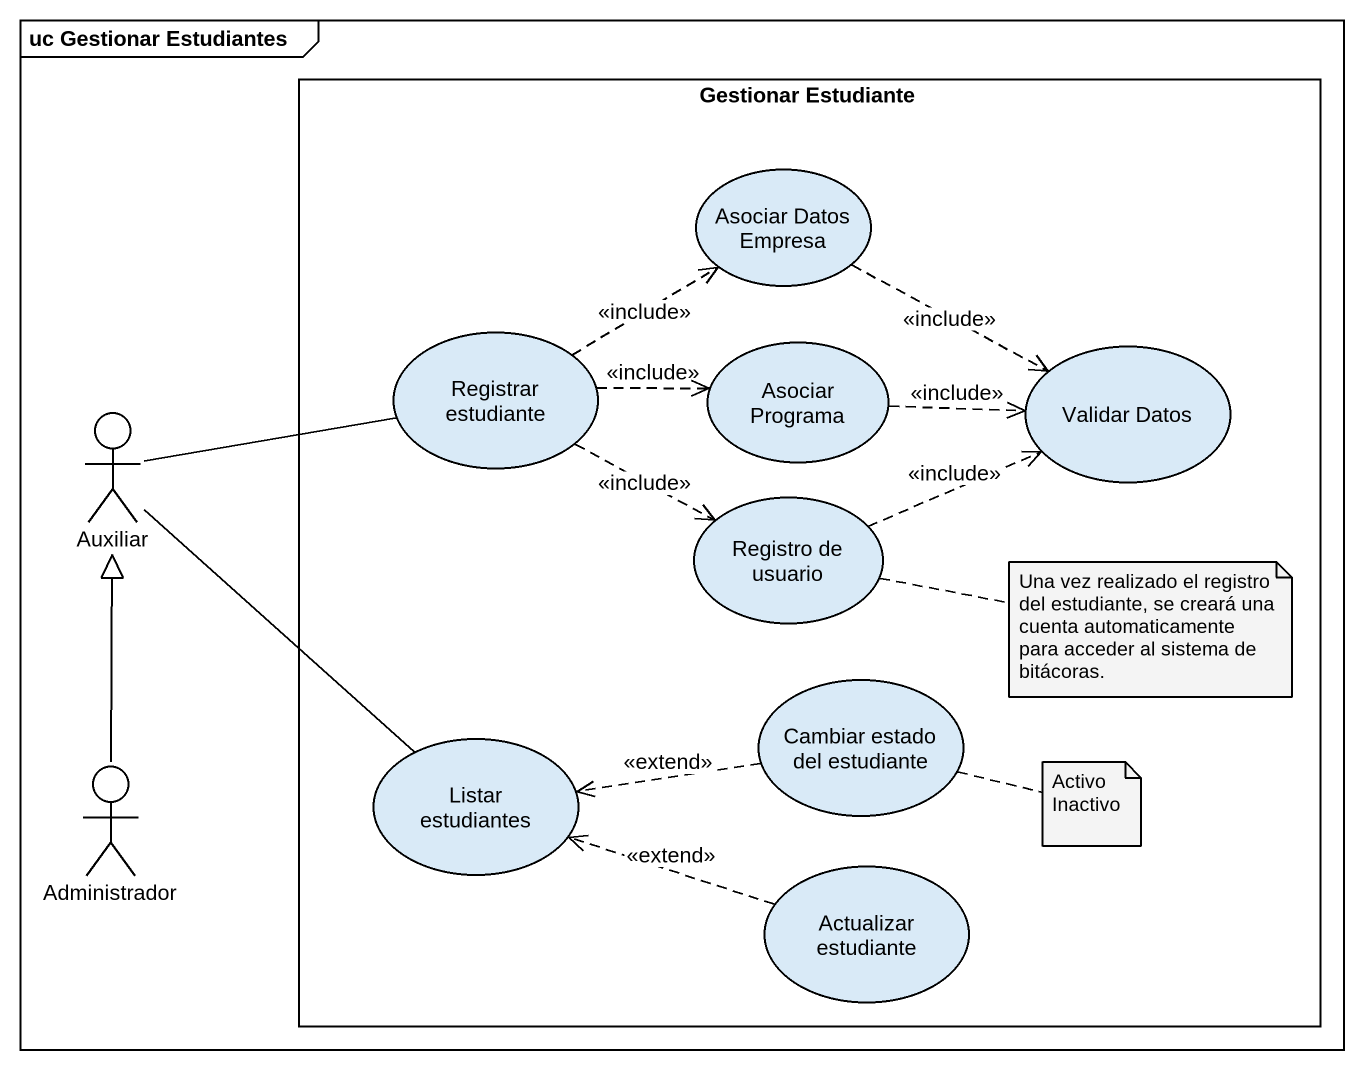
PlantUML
@startuml
mainframe uc Gestionar Estudiantes
rectangle "Gestionar Estudiante" as Gestionar_Estudiante {
  usecase "Asociar Datos Empresa" as Asociar_Datos_Empresa
  usecase "Registrar estudiante" as Registrar_estudiante
  usecase "Asociar Programa" as Asociar_Programa
  usecase "Validar Datos" as Validar_Datos
  usecase "Registro de usuario" as Registro_de_usuario
  usecase "Listar estudiantes" as Listar_estudiantes
  usecase "Cambiar estado del estudiante" as Cambiar_estado_del
  usecase "Actualizar estudiante" as Actualizar_estudiante
}
actor Auxiliar
actor Administrador
Asociar_Datos_Empresa .right.> Validar_Datos : <<include>>
Registrar_estudiante .up.> Asociar_Datos_Empresa : <<include>>
Registrar_estudiante .right.> Asociar_Programa : <<include>>
Registrar_estudiante .right.> Registro_de_usuario : <<include>>
Asociar_Programa .right.> Validar_Datos : <<include>>
Auxiliar -right- Registrar_estudiante
Auxiliar -- Listar_estudiantes
Registro_de_usuario .right.> Validar_Datos : <<include>>
Cambiar_estado_del .left.> Listar_estudiantes : <<extend>>
Administrador -up-|> Auxiliar
Actualizar_estudiante .left.> Listar_estudiantes : <<extend>>
note right of Registro_de_usuario : Una vez realizado el registro del estudiante, se creará una cuenta automaticamente para acceder al sistema de bitácoras.
note right of Cambiar_estado_del
  Activo
  Inactivo
end note
@enduml
